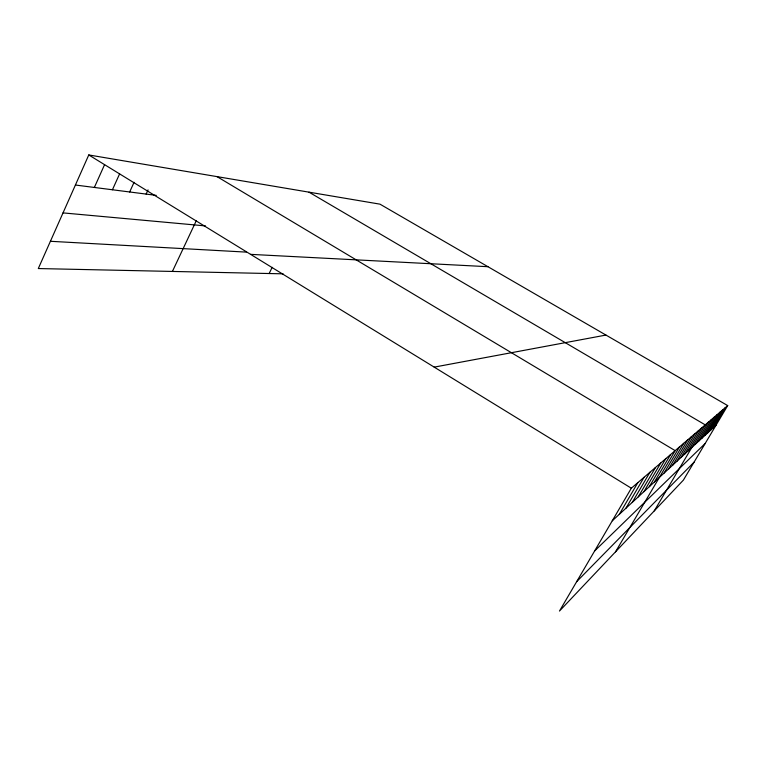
<?xml version="1.0" encoding="UTF-8"?>
<svg xmlns="http://www.w3.org/2000/svg" width="766" height="766" viewBox="0 0 766 766"><rect width="100%" height="100%" fill="white"/><g stroke="black" fill="none" stroke-linecap="round" stroke-linejoin="round"><path stroke-width="1.15" d="M727.7 405.597L631.328 488.21L559.477 611.048L683.387 480.119L727.7 405.597L379.974 204.158L88.77 154.952L38.3 268.55L283.066 273.826M94.362 187.45L104.588 164.633M112.43 189.767L119.611 173.863M129.665 191.979L134.069 182.298M146.134 194.085L148.058 189.882M172.407 271.442L196.307 220.675M269.144 273.529L272.179 267.334M619.292 514.331L637.877 482.599M625.946 508.212L644.062 477.295M632.247 502.4L649.932 472.268M638.222 496.895L655.495 467.499M643.909 491.657L660.78 462.97M649.319 486.678L665.798 458.662M654.47 481.929L670.585 454.554M615.51 551.846L675.152 450.638L217.037 176.63M664.074 473.082L679.509 446.904M668.555 468.955L683.674 443.342M672.845 465.01L687.657 439.923M676.952 461.218L691.468 436.658M680.888 457.599L695.116 433.527M684.66 454.114L698.621 430.521M688.289 450.772L701.991 427.639M654.25 510.903L705.218 424.862L308.995 192.161M695.222 444.385L708.416 422.123M698.544 441.331L711.499 419.49M701.733 438.391L714.458 416.953M704.806 435.557L717.302 414.511M707.765 432.838L720.04 412.156M710.618 430.205L722.692 409.887M713.376 427.667L725.239 407.704M576.683 581.643L694.082 462.137M594.627 550.965L705.18 443.476M612.264 520.813L716.028 425.226M434.198 367.125L605.963 335.068M250.606 254.36L487.942 266.702M50.412 241.29L246.212 252.11M63.032 212.891L205.527 225.922M75.413 185.027L156.254 195.378M88.77 154.952L631.328 488.21"/></g></svg>
